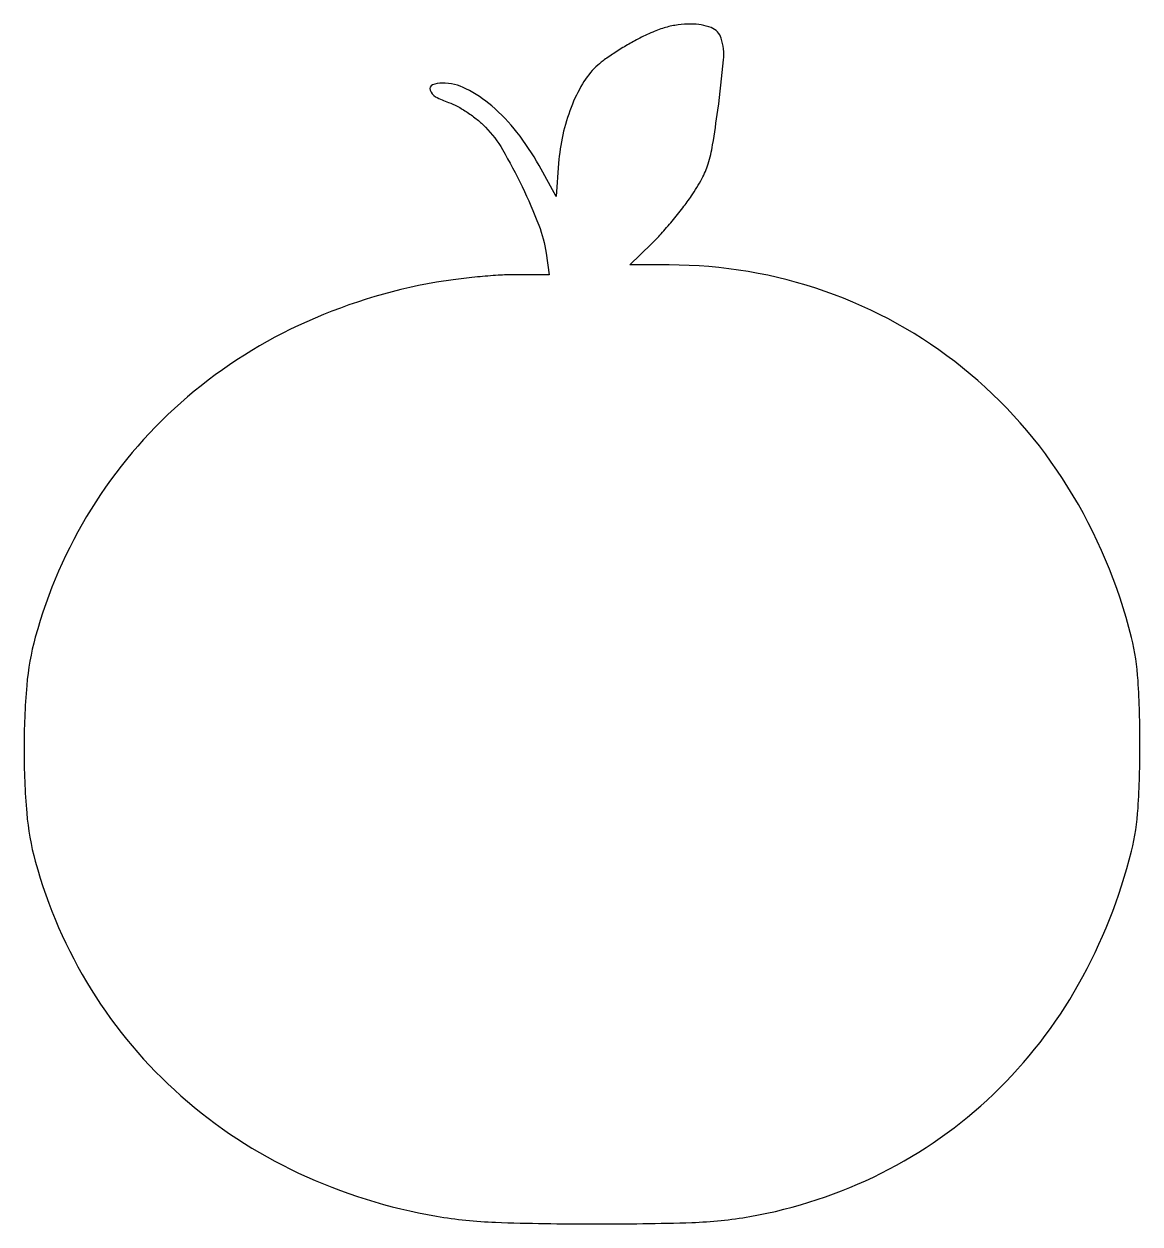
# Model space of a CAD drawing. Extents: x 1 to 227, y 0 to 244.
import ezdxf

# ---------------------------------------------------------------- set-up
doc = ezdxf.new("R2010")
doc.units = 0

msp = doc.modelspace()

# ---------------------------------------------------------------- linework, layer by layer
msp.add_lwpolyline([(125.351546, 240.932166, 0.01334), (122.914902, 239.570622, 0.011549), (120.432396, 238.016525, 0.011695), (118.248396, 236.503641, 0.032953), (116.822568, 235.3146, 0.070547), (114.095501, 231.865097, 0.039578), (111.771534, 227.041661, 0.037084), (110.071301, 221.461138, 0.037292), (109.218098, 215.701099), (108.724267, 208.902198), (105.237264, 215.193616, 0.038839), (100.759552, 221.972652, 0.050746), (95.629099, 227.34059, 0.059197), (90.378624, 230.843579, 0.118069), (85.54966, 232, 0.100062), (83.573638, 231.600552, 0.391105), (83.103268, 230.564692, 0.187043), (84.219377, 229.210168, 0.04829), (86.856854, 228.047243, -0.04544), (88.595867, 227.292257, -0.022563), (90.652598, 226.043886, -0.022188), (92.683389, 224.547549, -0.030251), (94.362528, 223.014749, -0.061286), (97.807687, 218.464233, -0.019394), (101.80022, 210.921393, -0.01951), (105.204626, 203.06763, -0.058516), (106.666658, 197.41534), (107.271848, 193), (100.266914, 193, 0.016175), (96.952214, 192.892741, 0.007769), (92.710889, 192.551716, 0.007694), (88.292727, 192.058568, 0.010907), (84.38099, 191.473928, 0.066817), (56.34909, 182.691667, 0.071971), (32.400173, 166.975789, 0.07304), (14.161828, 145.346238, 0.07201), (2.804863, 119.283782, 0.045663), (1.058794, 109.460758, 0.021166), (0.509883, 96.5, 0.021166), (1.058794, 83.539242, 0.045663), (2.804863, 73.716218, 0.07201), (14.161828, 47.653762, 0.07304), (32.400173, 26.024211, 0.071971), (56.34909, 10.308333, 0.066817), (84.38099, 1.526072, 0.034076), (96.391614, 0.296149, 0.008239), (116.37479, -0.052451, 0.008165), (136.3352, 0.254274, 0.035341), (148.11901, 1.464556, 0.073051), (174.83247, 10.28285, 0.074903), (197.627568, 26.358179, 0.073712), (214.95588, 48.690216, 0.067457), (225.707109, 75.762688, 0.045639), (227.049937, 84.52289, 0.015223), (227.445142, 97.5, 0.015223), (227.049937, 110.47711, 0.045639), (225.707109, 119.237312, 0.07826), (212.78787, 149.835157, 0.084351), (191.342027, 174.089264, 0.085721), (163.410963, 189.619106, 0.084303), (131.723891, 195), (123.709763, 195), (128.104881, 199.287887, 0.016471), (130.057867, 201.322999, 0.009182), (132.306554, 203.920702, 0.009151), (134.487139, 206.634723, 0.014644), (136.236579, 209.037887, 0.025488), (138.375527, 212.534417, 0.050047), (139.638332, 215.537741, 0.034195), (140.542033, 219.403389, 0.006629), (141.600298, 226.5, 0.010843), (142.758159, 236.694905, 0.098961), (142.28841, 241.11502, 0.231748), (140.260366, 243.254717, 0.089418), (136.126297, 244, 0.033685), (133.508983, 243.82347, 0.035689), (130.990383, 243.297075, 0.032017), (128.349455, 242.358731, 0.019371)], format="xyb", close=True)

doc.saveas('drawing.dxf')
